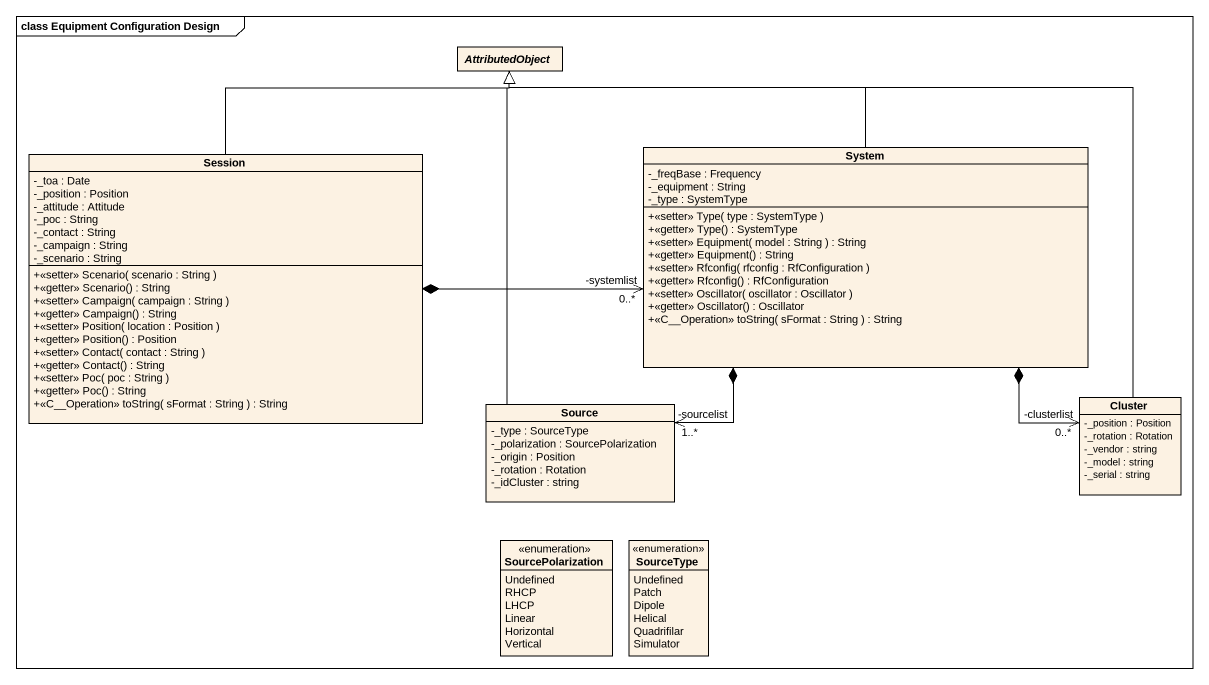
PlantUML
@startuml
mainframe class Equipment Configuration Design
hide circle
hide empty members
skinparam classAttributeIconSize 0
abstract class AttributedObject
class Session {
  -_toa : Date
  -_position : Position
  -_attitude : Attitude
  -_poc : String
  -_contact : String
  -_campaign : String
  -_scenario : String
  +<<setter>> Scenario( scenario : String )
  +<<getter>> Scenario() : String
  +<<setter>> Campaign( campaign : String )
  +<<getter>> Campaign() : String
  +<<setter>> Position( location : Position )
  +<<getter>> Position() : Position
  +<<setter>> Contact( contact : String )
  +<<getter>> Contact() : String
  +<<setter>> Poc( poc : String )
  +<<getter>> Poc() : String
  +<<C__Operation>> toString( sFormat : String ) : String
}
class System {
  -_freqBase : Frequency
  -_equipment : String
  -_type : SystemType
  +<<setter>> Type( type : SystemType )
  +<<getter>> Type() : SystemType
  +<<setter>> Equipment( model : String ) : String
  +<<getter>> Equipment() : String
  +<<setter>> Rfconfig( rfconfig : RfConfiguration )
  +<<getter>> Rfconfig() : RfConfiguration
  +<<setter>> Oscillator( oscillator : Oscillator )
  +<<getter>> Oscillator() : Oscillator
  +<<C__Operation>> toString( sFormat : String ) : String
}
class Source {
  -_type : SourceType
  -_polarization : SourcePolarization
  -_origin : Position
  -_rotation : Rotation
  -_idCluster : string
}
class Cluster {
  -_position : Position
  -_rotation : Rotation
  -_vendor : string
  -_model : string
  -_serial : string
}
enum SourcePolarization {
  Undefined
  RHCP
  LHCP
  Linear
  Horizontal
  Vertical
}
enum SourceType {
  Undefined
  Patch
  Dipole
  Helical
  Quadrifilar
  Simulator
}
Session -up-|> AttributedObject
Session *-right-> "0..*\n-systemlist" System
System -left-|> AttributedObject
System *--> "1..*\n-sourcelist" Source
System *--> "0..*\n-clusterlist" Cluster
Source -up-|> AttributedObject
Cluster -up-|> AttributedObject
@enduml
